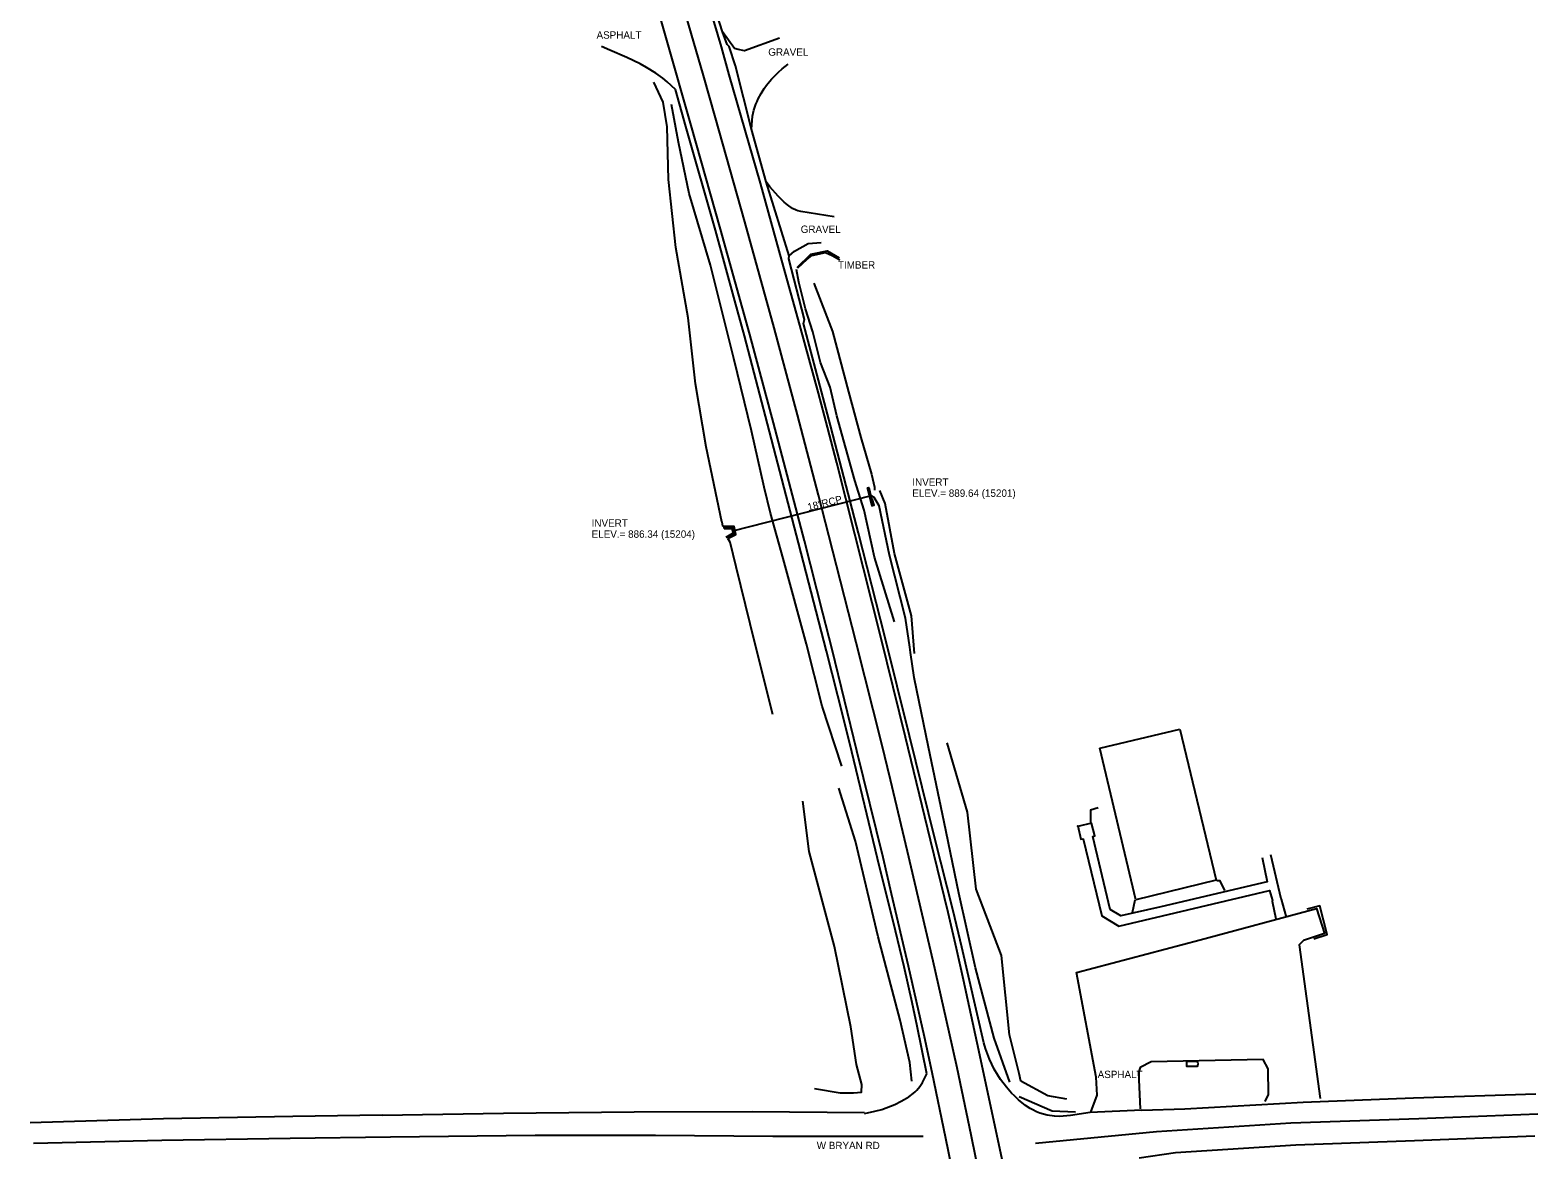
# Model space of a CAD drawing. Extents: x 4874250 to 4894764, y 3790958 to 3811930.
# Drawn here: x 4893745 to 4894358, y 3796615 to 3797071 of the extents above; entities that cross this region are included whole.
import ezdxf

# ---------------------------------------------------------------- set-up
doc = ezdxf.new("R2010")
doc.units = 0
for name, color, linetype in [('R_CM_CRAIL_PR', 7, 'Continuous'), ('R_CM_CUT_PR', 7, 'Continuous'), ('R_CM_DITCH_PR', 7, 'Continuous'), ('R_CM_FILL_PR', 7, 'Continuous'), ('R_CM_GRPOST_PR', 7, 'Continuous'), ('R_CM_MPES_PR', 7, 'Continuous'), ('R_CM_STRIP_PR', 7, 'Continuous'), ('R_IN_INRPNT_EX', 7, 'Continuous'), ('R_PL_CNTINT_PR', 7, 'Continuous'), ('R_PL_ENTR_EX', 7, 'Continuous'), ('R_PL_HF_EX', 7, 'Continuous'), ('R_PL_SUPOINT_ET', 7, 'Continuous'), ('R_PL_VEG_ET', 7, 'Continuous')]:
    doc.layers.add(name, color=color, linetype=linetype)

msp = doc.modelspace()

# ---------------------------------------------------------------- linework, layer by layer
at = {"layer": 'R_CM_CRAIL_PR'}
for points in [[(4894140.41, 3796611.45), (4894137.12, 3796627.29), (4894130.33, 3796658.93), (4894124.78, 3796684.47), (4894121.91, 3796697.22), (4894118.48, 3796711.95), (4894111.37, 3796741.36), (4894101.16, 3796783.28), (4894091.12, 3796823.93), (4894080.63, 3796865.81), (4894073.2, 3796894.84), (4894069.41, 3796909.34), (4894065.73, 3796923.19), (4894058.19, 3796950.84), (4894050.9, 3796977.12), (4894042.2, 3797008.63), (4894035.95, 3797030.19), (4894029.52, 3797052.75), (4894026.3, 3797064.03), (4894018.51, 3797090.73)], [(4894133.08, 3796658.87), (4894124.02, 3796697.83), (4894120.49, 3796712.56), (4894113.11, 3796741.96), (4894102.79, 3796783.73), (4894092.7, 3796824.19), (4894082.05, 3796866.19), (4894074.53, 3796895.41), (4894070.7, 3796910), (4894059.68, 3796951.52), (4894060.04, 3796953.12), (4894053.71, 3796977.82), (4894053.8, 3796979.09), (4894044.5, 3797009.12), (4894038.57, 3797030.65), (4894032, 3797056.32), (4894029.49, 3797064.21), (4894028.64, 3797064.97), (4894026.7, 3797070.16), (4894020.12, 3797091.11)], [(4894123.59, 3796590.81), (4894117.56, 3796619.93), (4894111.98, 3796646.83), (4894108.85, 3796661.27), (4894102.35, 3796690.07), (4894095.52, 3796719.53), (4894092.02, 3796734.24), (4894081.38, 3796777.72), (4894071.31, 3796818.9), (4894067.61, 3796833.63), (4894060.05, 3796863.06), (4894051.7, 3796895.11), (4894047.48, 3796911.13), (4894037.84, 3796947.05), (4894025.98, 3796989.96), (4894013.98, 3797032.13), (4894004.16, 3797066.73), (4893999.2, 3797084.02)], [(4894109.86, 3796646.22), (4894105.95, 3796665.63), (4894103.89, 3796675.31), (4894100.65, 3796689.79), (4894097.13, 3796704.5), (4894089.84, 3796733.86), (4894079.34, 3796777.2), (4894075.96, 3796790.91), (4894069.02, 3796818.28), (4894057.63, 3796862.32), (4894049.21, 3796894.61), (4894045.01, 3796910.76), (4894035.67, 3796946.47), (4894031.82, 3796960.81), (4894023.91, 3796989.44), (4894011.87, 3797031.65), (4894007.67, 3797046.7)], [(4894197.32, 3796631.45), (4894176.29, 3796630.46), (4894168.3, 3796629.28), (4894165.34, 3796628.98), (4894163.9, 3796628.94), (4894161.79, 3796629.02), (4894158.74, 3796629.45), (4894155.83, 3796630.28), (4894154.43, 3796630.84), (4894152.88, 3796631.59), (4894151.88, 3796632.16), (4894149.93, 3796633.43), (4894147.16, 3796635.65), (4894145.43, 3796637.28), (4894144.33, 3796638.43), (4894142.25, 3796640.81), (4894139.85, 3796644), (4894138.76, 3796645.66), (4894137.26, 3796648.21), (4894135.32, 3796652.25), (4894133.74, 3796656.58), (4894133.08, 3796658.87)], [(4894084.5, 3796630.16), (4894088.75, 3796631.01), (4894091.48, 3796631.79), (4894093.26, 3796632.4), (4894096.78, 3796633.82), (4894099.41, 3796635.08), (4894100.69, 3796635.78), (4894102.54, 3796636.93), (4894104.25, 3796638.24), (4894105.04, 3796638.95), (4894105.71, 3796639.62), (4894106.94, 3796641.08), (4894108.04, 3796642.66), (4894108.69, 3796643.79), (4894109.86, 3796646.22)], [(4894197.32, 3796631.45), (4894214.8, 3796632.08), (4894262.85, 3796634.74), (4894307.72, 3796636.51), (4894357.44, 3796638.18)], [(4893888.39, 3796629.5), (4893852.06, 3796628.91), (4893799.47, 3796627.89), (4893745.22, 3796626.3)], [(4893888.39, 3796629.5), (4893937.72, 3796630.23), (4893990.86, 3796630.81), (4894038.82, 3796630.88), (4894084.51, 3796630.49)], [(4894357.12, 3796620.87), (4894308.2, 3796618.96), (4894259.9, 3796617.26), (4894210.91, 3796614.12), (4894196.21, 3796611.98)]]:
    msp.add_lwpolyline(points, dxfattribs=at)
at = {"layer": 'R_CM_CUT_PR'}
for points in [[(4894075.22, 3796771.37), (4894067.34, 3796795.9), (4894060.9, 3796821.05), (4894051.44, 3796855.85), (4894046.21, 3796874.37), (4894043.69, 3796884.87), (4894038.55, 3796907.86), (4894031.34, 3796937.32), (4894021.93, 3796975.19), (4894013.23, 3797004.35), (4894008.85, 3797025.33), (4894006.08, 3797040.59)], [(4894096.67, 3796830.18), (4894088.53, 3796856.4), (4894084.33, 3796875.54), (4894080.63, 3796887.59), (4894073.3, 3796914.02), (4894070.48, 3796925.6), (4894066.61, 3796935.67), (4894063.44, 3796948.15), (4894060.49, 3796957.54), (4894057.81, 3796968.28), (4894056.91, 3796973.43)], [(4894104.81, 3796817.27), (4894103.67, 3796832.65), (4894096.7, 3796858), (4894092.95, 3796878.27), (4894090.71, 3796883.53)], [(4894166.74, 3796635.89), (4894159.02, 3796637.34), (4894148.13, 3796643.28), (4894147.36, 3796646.43), (4894143.44, 3796662.15), (4894140.27, 3796694.34), (4894129.84, 3796721.4), (4894126.36, 3796752.68), (4894118.07, 3796780.96)], [(4894064.13, 3796640.27), (4894074.55, 3796638.56), (4894080.05, 3796638.51), (4894083.21, 3796638.8), (4894083.46, 3796641.88), (4894081.29, 3796650), (4894078.92, 3796665.32), (4894072.3, 3796698.08), (4894061.97, 3796736.73), (4894059.39, 3796757.22)]]:
    msp.add_lwpolyline(points, dxfattribs=at)
at = {"layer": 'R_CM_DITCH_PR'}
for points in [[(4894085.66, 3796884.68), (4894086.21, 3796884.85), (4894087.95, 3796877.74), (4894087.46, 3796877.61), (4894085.66, 3796884.68)], [(4894087.25, 3796881.37), (4894030.87, 3796867.1)], [(4894028.21, 3796864.53), (4894031.23, 3796866.18), (4894030.69, 3796868.16), (4894027.5, 3796868.28), (4894027.44, 3796868.75), (4894030.64, 3796868.6), (4894031.25, 3796868.63), (4894031.87, 3796865.93), (4894031.3, 3796865.63), (4894028.21, 3796864.53)]]:
    msp.add_lwpolyline(points, dxfattribs=at)
at = {"layer": 'R_CM_FILL_PR'}
for points in [[(4894026.5, 3796870.86), (4894020.09, 3796901.31), (4894015.71, 3796926.98), (4894012.75, 3796953.85), (4894007.75, 3796982.46), (4894004.8, 3797010.17), (4894004.2, 3797031.5), (4894002.57, 3797041.51), (4893998.77, 3797049.72)], [(4894057.35, 3796974.23), (4894059.13, 3796975.82), (4894061.15, 3796977.72), (4894063.06, 3796979.16), (4894068.62, 3796980.38), (4894071.37, 3796979.19), (4894074.43, 3796977.42)], [(4894087.31, 3796877.4), (4894088.39, 3796877.63), (4894087.58, 3796880.21)], [(4894026.5, 3796870.86), (4894026.78, 3796869.08)], [(4894028.94, 3796864.02), (4894032.16, 3796865.72), (4894031.44, 3796868.9), (4894027.72, 3796868.93), (4894026.78, 3796869.08)], [(4894030.63, 3796867.91), (4894027.38, 3796868.04)], [(4894028.22, 3796864.66), (4894031.02, 3796866.24)], [(4894029.81, 3796862.58), (4894028.94, 3796864.02)], [(4894047.19, 3796792.41), (4894039.86, 3796821.54), (4894032.3, 3796852.52), (4894029.81, 3796862.58)], [(4894170.3, 3796630.62), (4894160.77, 3796631.01), (4894147.4, 3796636.94)]]:
    msp.add_lwpolyline(points, dxfattribs=at)
at = {"layer": 'R_CM_GRPOST_PR'}
for points in [[(4894049.88, 3797067.63), (4894035.76, 3797062.42), (4894033.09, 3797063.04), (4894031.58, 3797063.45), (4894026.7, 3797070.16)], [(4894007.67, 3797046.7), (4894004.26, 3797049.88), (4894002.47, 3797051.35), (4893999.69, 3797053.4), (4893995.9, 3797055.73), (4893993.27, 3797057.14), (4893987.9, 3797059.73), (4893981, 3797062.79), (4893977.49, 3797064.2)], [(4894038.57, 3797030.65), (4894038.78, 3797034.16), (4894039.02, 3797035.85), (4894039.56, 3797038.32), (4894040.32, 3797040.72), (4894040.79, 3797041.88), (4894041.28, 3797042.97), (4894042.42, 3797045.1), (4894043.72, 3797047.14), (4894044.68, 3797048.46), (4894046.73, 3797050.95), (4894049.55, 3797053.81), (4894051.06, 3797055.13), (4894053.48, 3797056.98)], [(4894072.14, 3796994.91), (4894058.66, 3796997.07), (4894057.43, 3796997.35), (4894056.65, 3796997.63), (4894055.17, 3796998.35), (4894053.12, 3796999.8), (4894051.85, 3797000.92), (4894049.45, 3797003.33), (4894046.04, 3797007.09), (4894044.5, 3797009.12)], [(4894053.8, 3796979.09), (4894056.05, 3796981.02), (4894061.59, 3796984.11), (4894066.85, 3796984.52)], [(4894176.52, 3796630.63), (4894179.1, 3796637.56), (4894178.66, 3796644.85), (4894170.76, 3796687.44), (4894220.96, 3796700.82), (4894268.34, 3796713.51), (4894271.52, 3796703.35), (4894263, 3796700.52), (4894261.31, 3796698.71), (4894269.77, 3796636.25)], [(4894247.39, 3796635.06), (4894248.73, 3796637.89), (4894248.64, 3796648.24), (4894246.55, 3796652.11), (4894201.01, 3796651.16), (4894196.66, 3796648.88), (4894195.86, 3796646.75), (4894196.57, 3796632.05)]]:
    msp.add_lwpolyline(points, dxfattribs=at)
at = {"layer": 'R_CM_MPES_PR'}
for points in [[(4894063.92, 3796967.95), (4894071.44, 3796948.22), (4894078.05, 3796923.69), (4894082.98, 3796905.2), (4894087.41, 3796890.29), (4894088.55, 3796884.98), (4894088.56, 3796883.74)], [(4894143.64, 3796642.84), (4894137.18, 3796660.78), (4894129.58, 3796689.39), (4894122.84, 3796719.7), (4894116.94, 3796748.66), (4894110.55, 3796779.12), (4894104.67, 3796807.46), (4894103.23, 3796817.61), (4894102.9, 3796819.79), (4894101.17, 3796831.66), (4894094.67, 3796857.33), (4894090.48, 3796877.31), (4894088.48, 3796880.8), (4894087.25, 3796881.37)], [(4894103.77, 3796643.24), (4894102.94, 3796650.88), (4894099, 3796668.12), (4894090.12, 3796701.93), (4894080.77, 3796740.91), (4894074.12, 3796762.51)]]:
    msp.add_lwpolyline(points, dxfattribs=at)
at = {"layer": 'R_CM_STRIP_PR'}
msp.add_lwpolyline([(4894057.13, 3796974.33), (4894062.74, 3796979.8), (4894069.25, 3796981.03), (4894074.21, 3796978.23)], dxfattribs=at)
at = {"layer": 'R_IN_INRPNT_EX'}
for points in [[(4894246.16, 3796734.27), (4894248.24, 3796724.34), (4894205.06, 3796714.14), (4894188.7, 3796710.51), (4894184.39, 3796713.09), (4894177.33, 3796742.83), (4894178.14, 3796743.11), (4894176.86, 3796748.29), (4894171.27, 3796746.91), (4894171.23, 3796747.11), (4894172.53, 3796741.75), (4894173.39, 3796741.89), (4894181, 3796710.56), (4894187.87, 3796706.3), (4894249.25, 3796720.85), (4894250.36, 3796716.71), (4894250.33, 3796716.51), (4894251.75, 3796709.31)], [(4894256.06, 3796709.98), (4894254.08, 3796717.29), (4894253.98, 3796717.45), (4894249.79, 3796735.29)]]:
    msp.add_lwpolyline(points, dxfattribs=at)
at = {"layer": 'R_PL_CNTINT_PR'}
for points in [[(4894133.67, 3796592.63), (4894127.84, 3796621.41), (4894122.12, 3796648.73), (4894118.96, 3796663.21), (4894112.4, 3796692.11), (4894101.95, 3796736.74), (4894095.04, 3796765.81), (4894091.52, 3796780.33), (4894081.1, 3796821.79), (4894070.03, 3796865.32), (4894065.82, 3796881.67), (4894057.26, 3796914.34), (4894047.76, 3796949.76), (4894035.77, 3796992.91), (4894023.89, 3797035.22), (4894018.97, 3797052.48), (4894008.97, 3797086.97)], [(4894358.3, 3796629.89), (4894309.92, 3796627.95), (4894257.81, 3796626.17), (4894203.23, 3796622.64), (4894154.04, 3796617.88)], [(4893891.77, 3796620.42), (4893850.92, 3796619.96), (4893798.74, 3796619.09), (4893746.59, 3796617.85)], [(4894108.42, 3796620.7), (4894047.28, 3796620.7), (4893999.54, 3796621.14), (4893950.64, 3796621.16), (4893891.77, 3796620.42)]]:
    msp.add_lwpolyline(points, dxfattribs=at)
at = {"layer": 'R_PL_HF_EX'}
msp.add_lwpolyline([(4894267.25, 3796701.12), (4894272.67, 3796702.89), (4894269.64, 3796714.64), (4894264.31, 3796713.26)], dxfattribs=at)
at = {"layer": 'R_PL_SUPOINT_ET'}
for points in [[(4894179.5, 3796754.41), (4894176.43, 3796753.53), (4894176.46, 3796748.71)], [(4894231.08, 3796720.89), (4894229.19, 3796724.8), (4894227.83, 3796724.83)], [(4894194.48, 3796716.96), (4894193.35, 3796711.81)]]:
    msp.add_lwpolyline(points, dxfattribs=at)
at = {"layer": 'R_PL_VEG_ET'}
for p, q in [((4894180.23, 3796778.73), (4894212.75, 3796786.51)), ((4894212.75, 3796786.51), (4894227.46, 3796725)), ((4894194.85, 3796717.08), (4894180.23, 3796778.73)), ((4894227.46, 3796725), (4894194.85, 3796717.08))]:
    msp.add_line(p, q, dxfattribs=at)
msp.add_lwpolyline([(4894219.71, 3796649.19), (4894215.53, 3796649.19), (4894215.53, 3796651.39), (4894219.71, 3796651.39)], dxfattribs=at)
msp.add_arc((4894218.42, 3796650.29), 1.7, 319.60609, 40.39391, dxfattribs=at)

# ---------------------------------------------------------------- texts
at = {"layer": 'R_PL_ENTR_EX'}
for s, p in [('ASPHALT', (4893975.53, 3797067.39)), ('GRAVEL', (4894045.36, 3797060.46)), ('GRAVEL', (4894058.55, 3796988.38)), ('TIMBER', (4894073.7, 3796973.86)), ('ELEV.= 889.64 (15201)', (4894103.94, 3796881.01)), ('INVERT', (4894103.94, 3796885.51)), ('INVERT', (4893973.54, 3796868.85)), ('ELEV.= 886.34 (15204)', (4893973.54, 3796864.35)), ('ASPHALT', (4894179.3, 3796644.52)), ('W BRYAN RD', (4894065.07, 3796615.61))]:
    msp.add_text(s, height=3, dxfattribs=at).set_placement(p)
msp.add_text('18"RCP', height=3, rotation=13.9137, dxfattribs=at).set_placement((4894061.71, 3796875.27))

doc.saveas('drawing.dxf')
